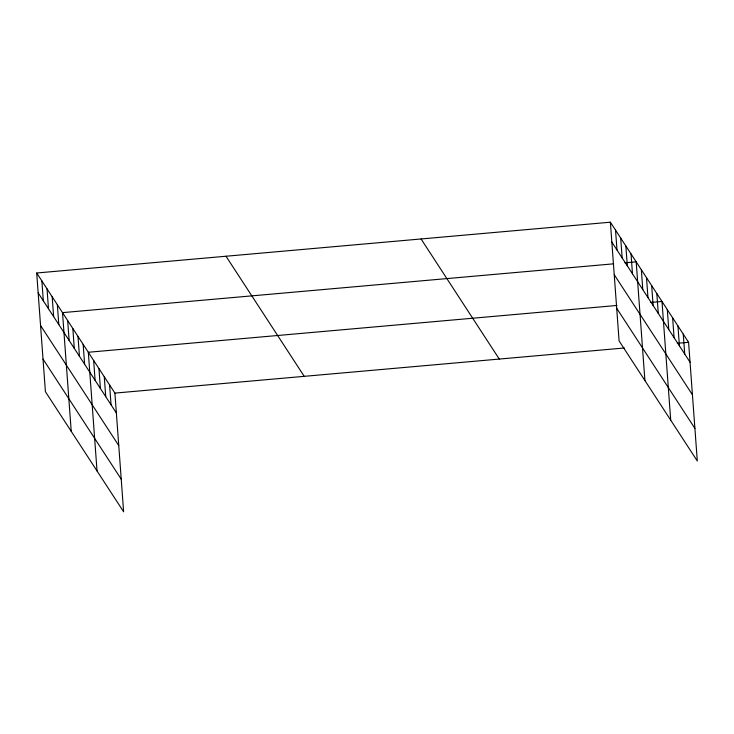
<?xml version="1.0" encoding="UTF-8"?>
<svg xmlns="http://www.w3.org/2000/svg" width="734" height="734" viewBox="0 0 734 734"><rect width="100%" height="100%" fill="white"/><g stroke="black" fill="none" stroke-linecap="round" stroke-linejoin="round"><path stroke-width="1.1" d="M36.7 273.002L114.908 393.103L123.624 511.8L45.416 391.699L36.7 273.002L610.376 222.2L688.584 342.301L697.3 460.998L619.092 340.897L610.376 222.2M613.642 263.827L62.509 312.638L71.226 431.326M624.918 262.836L636.185 261.836L644.902 380.533M616.918 305.463L88.319 352.265L97.035 470.962M650.728 302.463L661.995 301.472L670.711 420.16M114.908 393.103L624.35 347.989M677.317 343.301L688.584 342.301M611.835 242.082L690.043 362.183M614.23 274.69L692.437 394.791M616.698 308.289L694.905 428.39M421.059 238.963L499.276 359.064M226.008 256.239L304.225 376.34M38.159 292.884L116.367 412.985M40.553 325.492L118.761 445.593M43.022 359.091L121.229 479.192M683.262 334.135L684.721 354.017M677.95 325.969L679.409 345.852M672.628 317.804L674.087 337.686M667.307 309.638L668.775 329.52M656.829 293.545L658.288 313.427M651.673 285.618L653.132 305.5M646.507 277.691L647.966 297.573M641.342 269.763L642.801 289.646M631.02 253.909L632.479 273.791M625.854 245.982L627.322 265.864M620.698 238.055L622.157 257.937M615.532 230.127L616.991 250.01M109.595 384.937L111.054 404.819M104.274 376.771L105.733 396.654M98.952 368.606L100.411 388.488M93.64 360.44L95.099 380.322M83.153 344.347L84.621 364.229M77.997 336.42L79.455 356.302M72.831 328.493L74.29 348.375M67.675 320.565L69.134 340.448M57.344 304.711L58.812 324.593M52.187 296.784L53.646 316.666M47.022 288.857L48.481 308.739M41.866 280.929L43.324 300.812"/></g></svg>
